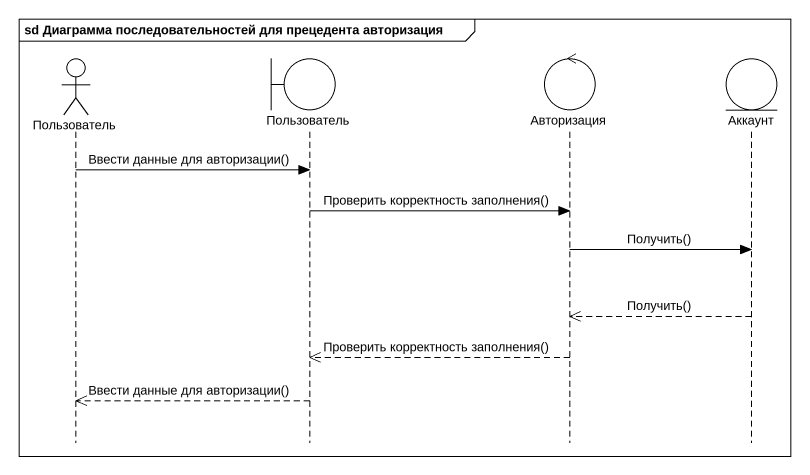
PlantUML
@startuml
mainframe sd Диаграмма последовательностей для прецедента авторизация
hide footbox
actor Пользователь
boundary "Пользователь" as Пользователь_2
control Авторизация
entity Аккаунт

Пользователь -> Пользователь_2 : Ввести данные для авторизации()
Пользователь_2 -> Авторизация : Проверить корректность заполнения()
Авторизация -> Аккаунт : Получить()
Аккаунт -->> Авторизация : Получить()
Авторизация -->> Пользователь_2 : Проверить корректность заполнения()
Пользователь_2 -->> Пользователь : Ввести данные для авторизации()
@enduml
